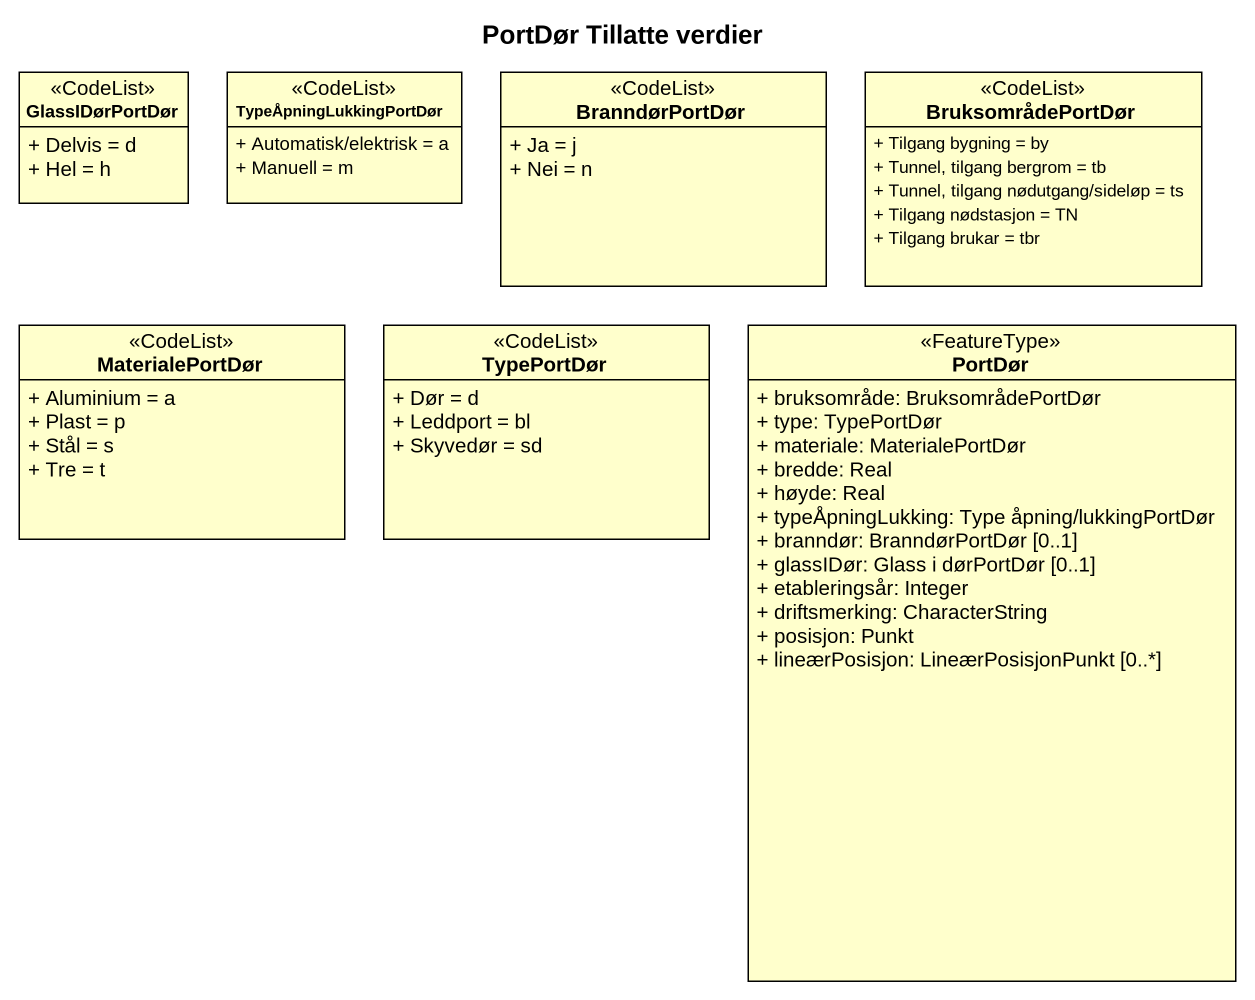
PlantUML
@startuml
title PortDør Tillatte verdier
hide circle
hide empty members
skinparam classAttributeIconSize 0
class GlassIDørPortDør <<CodeList>> {
  + Delvis = d
  + Hel = h
}
class TypeÅpningLukkingPortDør <<CodeList>> {
  + Automatisk/elektrisk = a
  + Manuell = m
}
class BranndørPortDør <<CodeList>> {
  + Ja = j
  + Nei = n
}
class BruksområdePortDør <<CodeList>> {
  + Tilgang bygning = by
  + Tunnel, tilgang bergrom = tb
  + Tunnel, tilgang nødutgang/sideløp = ts
  + Tilgang nødstasjon = TN
  + Tilgang brukar = tbr
}
class MaterialePortDør <<CodeList>> {
  + Aluminium = a
  + Plast = p
  + Stål = s
  + Tre = t
}
class TypePortDør <<CodeList>> {
  + Dør = d
  + Leddport = bl
  + Skyvedør = sd
}
class PortDør <<FeatureType>> {
  + bruksområde: BruksområdePortDør
  + type: TypePortDør
  + materiale: MaterialePortDør
  + bredde: Real
  + høyde: Real
  + typeÅpningLukking: Type åpning/lukkingPortDør
  + branndør: BranndørPortDør [0..1]
  + glassIDør: Glass i dørPortDør [0..1]
  + etableringsår: Integer
  + driftsmerking: CharacterString
  + posisjon: Punkt
  + lineærPosisjon: LineærPosisjonPunkt [0..*]
}
@enduml
